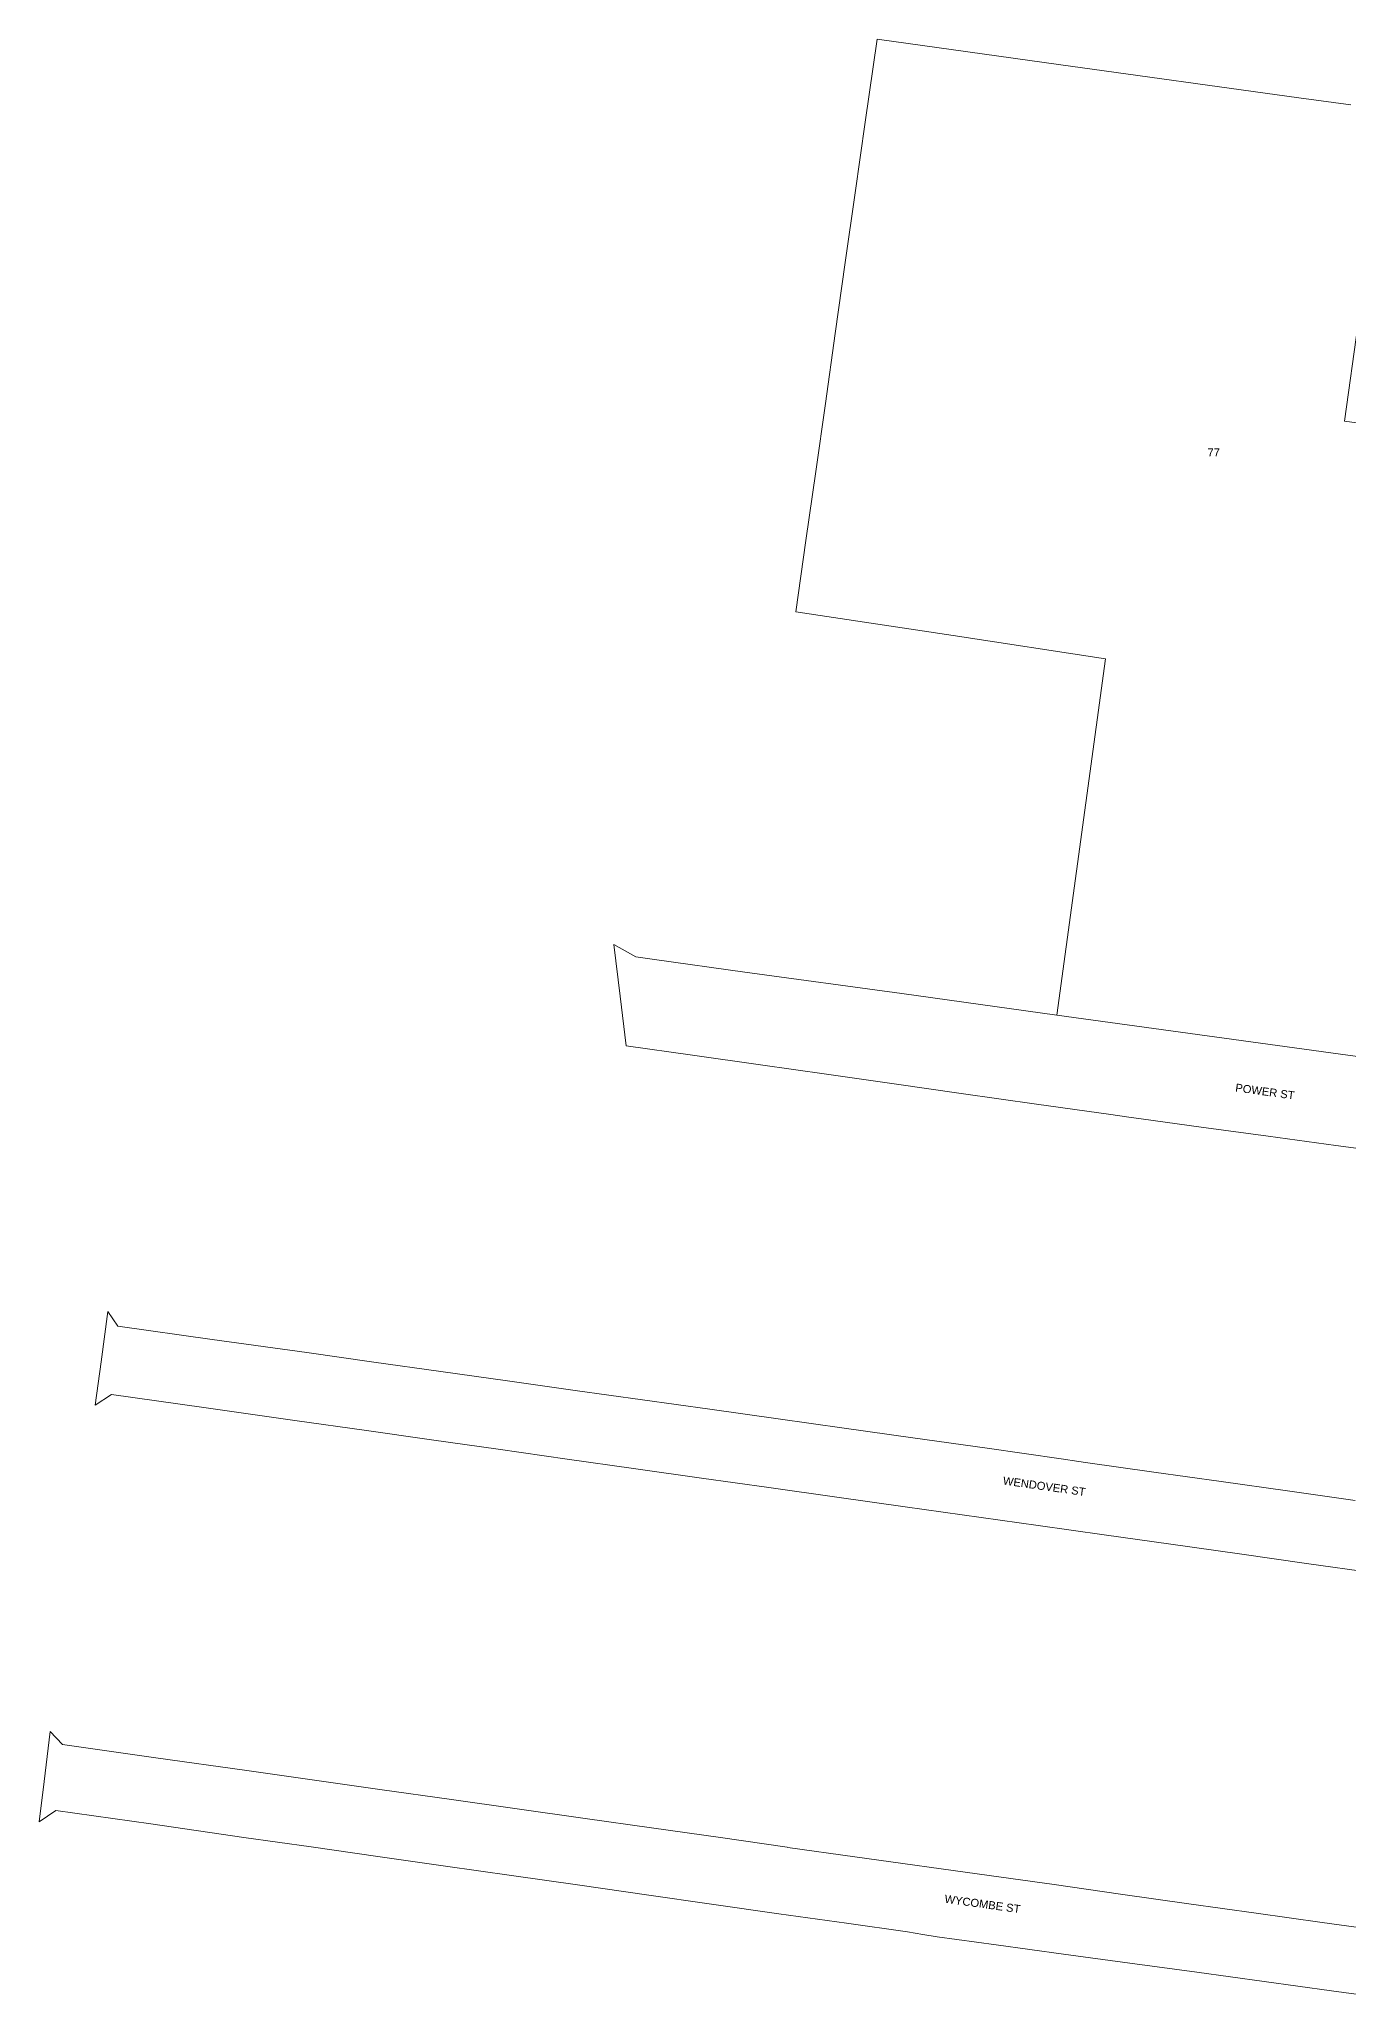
# Model space of a CAD drawing. Header units: metres. Extents: x 302360 to 303385, y 6262522 to 6263141.
# Drawn here: x 302360.2 to 302654.9, y 6262667 to 6263108.1 of the extents above; entities that cross this region are included whole.
import ezdxf

# ---------------------------------------------------------------- set-up
doc = ezdxf.new("R2010")
doc.units = ezdxf.units.M
doc.layers.add('Cadastre Land Parcels_SP_EXT', color=9, linetype='Continuous', lineweight=5)
doc.layers.add('Cadastre Roads_SP_EXT', color=9, linetype='Continuous', lineweight=5)
doc.styles.get("Standard").update_dxf_attribs({"font": 'arial.ttf'})

msp = doc.modelspace()

# ---------------------------------------------------------------- linework, layer by layer
at = {"layer": 'Cadastre Land Parcels_SP_EXT', "linetype": 'Continuous'}
for points in [[(302655.33, 6263093.3), (302643.6, 6263094.88), (302589.52, 6263102.34), (302589.52, 6263102.34), (302548.69, 6263108.06), (302546.03, 6263089.43), (302543.78, 6263073.51), (302541.55, 6263057.82), (302539.26, 6263041.88), (302537.08, 6263026.14), (302534.89, 6263010.81), (302532.67, 6262995.33), (302530.39, 6262979.25), (302565.82, 6262973.91), (302600.12, 6262968.68), (302589.17, 6262888.55), (302688.46, 6262874.87)], [(302678.71, 6263018.74), (302653.86, 6263022.14), (302656.93, 6263044.22)]]:
    msp.add_lwpolyline(points, dxfattribs=at)
at = {"layer": 'Cadastre Roads_SP_EXT', "linetype": 'Continuous'}
for points in [[(302688.46, 6262874.87), (302589.17, 6262888.55), (302554.27, 6262893.37), (302518.96, 6262898.21), (302498.59, 6262901.02), (302498.59, 6262901.02), (302494.39, 6262901.63), (302489.43, 6262904.43), (302490.86, 6262892.79), (302492.24, 6262881.65), (302507.16, 6262879.55), (302522.49, 6262877.37), (302537.36, 6262875.24), (302552.53, 6262873.09), (302567.63, 6262870.92), (302584.56, 6262868.52), (302601.29, 6262866.18), (302604.82, 6262865.68), (302608.15, 6262865.2), (302621.64, 6262863.34), (302636.74, 6262861.3), (302651.97, 6262859.21), (302667.13, 6262857.16)], [(302656.31, 6262779.35), (302641.08, 6262781.5), (302626.13, 6262783.61), (302610.98, 6262785.76), (302595.62, 6262787.93), (302594.1, 6262788.16), (302590.16, 6262788.75), (302573.46, 6262791.1), (302556.72, 6262793.45), (302541.31, 6262795.62), (302526.42, 6262797.71), (302511.07, 6262799.87), (302495.93, 6262802), (302480.79, 6262804.12), (302465.55, 6262806.27), (302450.52, 6262808.38), (302435.48, 6262810.49), (302420.35, 6262812.62), (302399.1, 6262815.61), (302399.1, 6262815.61), (302377.89, 6262818.59), (302375.6, 6262821.89), (302374.08, 6262810.57), (302372.75, 6262800.78), (302376.43, 6262803.19), (302397.21, 6262800.26), (302418.23, 6262797.27), (302433.26, 6262795.15), (302448.47, 6262793.01), (302463.44, 6262790.9), (302478.95, 6262788.69), (302493.93, 6262786.57), (302509.23, 6262784.42), (302524.32, 6262782.29), (302539.68, 6262780.13), (302555.04, 6262777.97), (302584.98, 6262773.72), (302599.81, 6262771.63), (302614.79, 6262769.52), (302630.25, 6262767.34), (302645.3, 6262765.21), (302660.43, 6262763.08)], [(302664.15, 6262682.31), (302648.89, 6262684.44), (302634.04, 6262686.52), (302618.89, 6262688.62), (302603.47, 6262690.84), (302588.56, 6262692.95), (302573.89, 6262695.02), (302543.72, 6262699.24), (302528.62, 6262701.34), (302528.44, 6262701.37), (302513.48, 6262703.52), (302497.97, 6262705.74), (302482.99, 6262707.85), (302467.68, 6262710.01), (302452.42, 6262712.17), (302437.3, 6262714.3), (302422.13, 6262716.44), (302406.89, 6262718.59), (302386.38, 6262721.49), (302386.38, 6262721.49), (302365.43, 6262724.44), (302362.6, 6262727.37), (302361.25, 6262716.12), (302360.16, 6262707.09), (302363.92, 6262709.65), (302385.26, 6262706.61), (302406.21, 6262703.58), (302421.38, 6262701.42), (302436.37, 6262699.31), (302451.56, 6262697.11), (302466.44, 6262695), (302481.82, 6262692.8), (302496.81, 6262690.67), (302511.44, 6262688.57), (302526.59, 6262686.42), (302541.83, 6262684.25), (302555.58, 6262682.3), (302558.98, 6262681.74), (302562.19, 6262681.21), (302575.52, 6262679.38), (302590.65, 6262677.32), (302605.55, 6262675.27), (302620.66, 6262673.24), (302635.78, 6262671.17), (302650.95, 6262669.1), (302665.94, 6262667.05)]]:
    msp.add_lwpolyline(points, dxfattribs=at)

# ---------------------------------------------------------------- texts
at = {"layer": 'Cadastre Land Parcels_SP_EXT'}
msp.add_text('77', height=1.8, dxfattribs=at).set_placement((302623.05, 6263014.2))
at = {"layer": 'Cadastre Roads_SP_EXT'}
for s, rotation, p in [('POWER ST', 352.198, (302629.23, 6262871.38)), ('WENDOVER ST', 351.9663, (302576.93, 6262782.98)), ('WYCOMBE ST', 352.0917, (302563.8, 6262688.9))]:
    msp.add_text(s, height=1.8, rotation=rotation, dxfattribs=at).set_placement(p)

doc.saveas('drawing.dxf')
